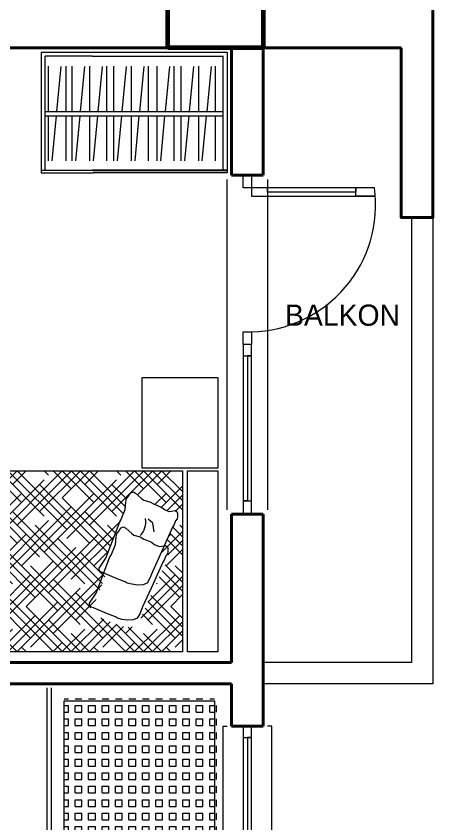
# Model space of a CAD drawing. Header units: millimetres. Extents: x 1393 to 3101, y -2944 to -480.
# Drawn here: x 2900.4 to 3097.1, y -2475.9 to -2094.8 of the extents above; entities that cross this region are included whole.
import ezdxf

# ---------------------------------------------------------------- set-up
doc = ezdxf.new("R2010")
doc.units = ezdxf.units.MM
for name, color, linetype, lineweight in [('DUVAR', 7, 'Continuous', 40), ('kolon', 1, 'Continuous', 40), ('MIMARI', 50, 'Continuous', 20), ('Pencere-kapı', 142, 'Continuous', 20), ('TEFRİŞ_İÇ', 224, 'Continuous', 13), ('yazı', 253, 'Continuous', 20)]:
    doc.layers.add(name, color=color, linetype=linetype, lineweight=lineweight)
doc.styles.get("Standard").update_dxf_attribs({"font": 'EtrFont'})

# ---------------------------------------------------------------- blocks, each defined once
blk = doc.blocks.new('sad54f')
at = {"layer": 'TEFRİŞ_İÇ'}
h = blk.add_hatch(dxfattribs=at)
h.set_pattern_fill('SQUARE', color=256, style=0, pattern_type=2)
h.set_pattern_definition([(0, (-44560196.99458691, -460869522.8421504), (0, 3.175), [3.175, -3.175]), (90, (-44560196.99458691, -460869522.8421504), (-3.175, 2e-16), [3.175, -3.175])])
h.paths.add_polyline_path([(2923.053170734632, -2546.821931040606), (2984.053170739056, -2546.821931040606), (2984.053170838009, -2496.821931040605), (2994.053170730906, -2496.821931040606), (2994.053170730906, -2417.821930850615), (2923.053170728811, -2417.821930850616)])
at = {"layer": 'TEFRİŞ_İÇ', "linetype": 'Continuous'}
for p, q in [((2915.053171, -2552.821931), (2915.053171, -2411.821931)), ((2917.053171, -2552.821931), (2917.053171, -2411.821931))]:
    blk.add_line(p, q, dxfattribs=at)
blk = doc.blocks.new('asdf')
at = {"layer": 'Pencere-kapı', "linetype": 'Continuous', "flags": 128}
for points in [[(3000.05317, -2489.821931), (2998.05317, -2489.821931), (2998.05317, -2429.821931), (3000.05317, -2429.821931)], [(3007.553171, -2429.821931), (3007.553171, -2489.821931), (3011.553171, -2489.821931), (3011.553171, -2429.821931), (3007.553171, -2429.821931), (3007.553171, -2435.111393), (3011.553171, -2435.111393), (3009.553171, -2435.111393), (3009.553171, -2483.57934), (3007.553171, -2483.57934), (3011.553171, -2483.57934)], [(3019.053171, -2489.821931), (3021.053171, -2489.821931), (3021.053171, -2429.821931), (3019.053171, -2429.821931)]]:
    blk.add_lwpolyline(points, dxfattribs=at)
blk = doc.blocks.new('dfdsfds')
at = {"layer": 'DUVAR', "color": 5}
blk.add_line((3002.053171, -2329.821931), (3017.053171, -2329.821931), dxfattribs=at)
at = {"layer": 'Pencere-kapı', "linetype": 'Continuous', "flags": 128}
for points in [[(3000.053171, -2327.821931), (3000.053171, -2171.821931)], [(3011.553171, -2169.821931), (3011.553171, -2175.821931), (3007.553171, -2175.821931), (3007.553171, -2169.821931), (3011.553171, -2169.821931)], [(3019.053171, -2171.821931), (3019.053173, -2327.821931)], [(3069.553171, -2175.821931), (3011.553171, -2175.821931), (3011.553171, -2179.821931), (3069.450539, -2179.821931), (3060.687849, -2179.821931), (3060.687849, -2175.821931), (3060.687849, -2177.821931), (3019.055098, -2177.821931), (3019.055098, -2175.821931), (3019.055098, -2179.821931)], [(3011.553171, -2243.821931), (3011.553171, -2249.821931), (3007.553171, -2249.821931), (3007.553171, -2243.821931), (3011.553171, -2243.821931)], [(3007.553171, -2249.821931), (3007.553171, -2329.821931), (3011.553171, -2329.821931), (3011.553171, -2249.821931), (3007.553171, -2249.821931), (3007.553171, -2255.111393), (3011.553171, -2255.111393), (3009.553171, -2255.111393), (3009.553171, -2323.57934), (3007.553171, -2323.57934), (3011.553171, -2323.57934)]]:
    blk.add_lwpolyline(points, dxfattribs=at)
at = {"layer": 'Pencere-kapı', "linetype": 'Continuous'}
blk.add_arc((3009.986408, -2183.75028), 60.09207885873343, 271.494025, 7.58152, dxfattribs=at)
blk = doc.blocks.new('YATAK_90')
at = {"layer": 'TEFRİŞ_İÇ'}
h = blk.add_hatch(dxfattribs=at)
h.set_pattern_fill('HOUND', color=51, scale=0.02, angle=315, style=0, pattern_type=2)
h.set_pattern_definition([(45, (-337.6106648178313, -68.08770776317965), (0.1122532015133644, 0.0673519209080187), [0.5079999999999999, -0.2539999999999999]), (315, (-337.6106648178313, -68.08770776317965), (-0.1122532015133644, 0.0673519209080186), [0.5079999999999999, -0.2539999999999999])])
h.paths.add_polyline_path([(0.3569241059012711, 0.4235904151573777), (0.3569241059012711, -0.4764095842838287), (-1.293075894471258, -0.4764095842838287), (-1.312630202601287, -0.4748706268582211), (-1.331703018768126, -0.4702916488207231), (-1.349824706938701, -0.4627853998073748), (-1.366549051007817, -0.4525367085806972), (-1.381464242119576, -0.4397979319321472), (-1.394203018768126, -0.4248827408203879), (-1.404451709994804, -0.4081583967512721), (-1.411957959008152, -0.3900367085806972), (-1.41653693704565, -0.3709638924138576), (-1.418075894471258, -0.3514095842838287), (-1.418075894471258, 0.2985904151573777), (-1.41653693704565, 0.3181447232874066), (-1.411957959008152, 0.3372175394542462), (-1.404451709994804, 0.3553392276248211), (-1.394203018768126, 0.3720635716939369), (-1.381464242119576, 0.3869787628056962), (-1.366549051007817, 0.3997175394542462), (-1.349824706938701, 0.4099662306809237), (-1.331703018768126, 0.4174724796942719), (-1.312630202601287, 0.42205145773177), (-1.293075894471258, 0.4235904151573777)])
h.paths.add_polyline_path([(-0.0571036390028894, -0.0605627810582519), (-0.0560872419737279, -0.0700052343308926), (-0.0525897494517267, -0.0770056210458279), (-0.036950767505914, -0.0831972546875477), (-0.0226314249448478, -0.0895193573087454), (-0.0723909237422049, -0.2195450700819492), (-0.105436893645674, -0.2687629833817482), (-0.1044204966165125, -0.2782054375857115), (-0.1009230040945113, -0.2852058243006468), (-0.0852840221486986, -0.2913974579423666), (-0.0154126682318747, -0.322246209718287), (0.0236329552717507, -0.3366423957049847), (0.0339082642458379, -0.3428121460601687), (0.0565137076191604, -0.3489818964153528), (0.0852842186577618, -0.3530952660366893), (0.111999707762152, -0.3510385807603598), (0.1325501292012632, -0.3428121460601687), (0.1469354829750955, -0.3181331446394324), (0.1592656173743308, -0.2872840883210301), (0.2106415727175772, -0.1721149077638984), (0.2599625051952899, -0.0651721619069576), (0.266127769369632, -0.0548890419304371), (0.2743478589691222, -0.0343231055885553), (0.2825679485686123, -0.0240402901545167), (0.2846229714341462, -0.0137571701779962), (0.2846229714341462, -0.0034743538126349), (0.2846229714341462, 0.0047520818188787), (0.2821239759214222, 0.0096711656078696), (0.2794444006867707, 0.0133401919156313), (0.2722928361035883, 0.0170915825292468), (0.2537974375300109, 0.0150352017953992), (0.2492458918131888, 0.0142759969457984), (0.2589748273603618, 0.0360852954909205), (0.3082957598380744, 0.1430280413478613), (0.3144610240124166, 0.1533111613243818), (0.3226811136119068, 0.1738770976662636), (0.3309012032113969, 0.1841599131003022), (0.3329562260769308, 0.1944430330768228), (0.3329562260769308, 0.204725849442184), (0.3329562260769308, 0.212952284142375), (0.3304572305642068, 0.2178713688626885), (0.3277776562608778, 0.2215403951704502), (0.3206260916776955, 0.2252917848527431), (0.3021306921727955, 0.2232354041188955), (0.2898005577735603, 0.2211787197738886), (0.2671951134689152, 0.2314615361392498), (0.2507547377608716, 0.2417446561157703), (0.2322593382559717, 0.2499710908159614), (0.2137639396823943, 0.2581972219049931), (0.1952687376178801, 0.2684803418815136), (0.1644430072046816, 0.2767067775130272), (0.1541678947396576, 0.2849332122132182), (0.123342361766845, 0.311668898910284), (0.1130670527927577, 0.3178386492654681), (0.0986816990189254, 0.3137252796441317), (0.0925166313536465, 0.3013857789337635), (0.0842965417541564, 0.2911029625684023), (0.0781314740888774, 0.2828765278682113), (0.0781314740888774, 0.2767067775130272), (0.0760140945203602, 0.267288638278842), (0.0719131617806852, 0.2302048411220312), (0.0514157884754241, 0.1779901627451181), (0.0452507217414677, 0.1697637280449271), (-0.0240576690994203, -0.0113448668271303)])
at = {"layer": 'TEFRİŞ_İÇ', "linetype": 'Continuous'}
for p, q in [((0.156924, 0.88618), (0.531924, 0.88618)), ((0.156924, 0.43618), (0.156924, 0.88618)), ((0.531924, 0.88618), (0.531924, 0.43618)), ((0.531924, 0.43618), (0.156924, 0.43618)), ((0.210166, 0.162817), (0.187085, 0.182065)), ((0.216321, 0.1197), (0.210166, 0.162817))]:
    blk.add_line(p, q, dxfattribs=at)
at = {"layer": 'TEFRİŞ_İÇ', "linetype": 'Continuous', "flags": 128}
blk.add_lwpolyline([(-1.293076, 0.42359), (0.356924, 0.42359), (0.356924, -0.47641), (-1.293076, -0.47641, -0.414214), (-1.418076, -0.35141), (-1.418076, 0.29859, -0.414214)], format="xyb", close=True, dxfattribs=at)
for points in [[(0.531924, 0.42359), (0.531924, -0.47641), (0.381924, -0.47641), (0.381924, 0.42359)], [(0.078131, 0.282877), (0.084297, 0.291103), (0.092517, 0.301386), (0.098682, 0.313725), (0.113067, 0.317839), (0.123342, 0.311669), (0.154168, 0.284933), (0.164443, 0.276707), (0.195269, 0.26848), (0.213764, 0.258197), (0.232259, 0.249971), (0.250755, 0.241745), (0.267195, 0.231462), (0.289801, 0.221179), (0.302131, 0.223235), (0.320626, 0.225292), (0.327778, 0.22154), (0.330457, 0.217871), (0.332956, 0.212952), (0.332956, 0.204726), (0.332956, 0.194443), (0.330901, 0.18416), (0.322681, 0.173877), (0.314461, 0.153311), (0.308296, 0.143028), (0.258975, 0.036085), (0.207599, -0.079084), (0.195269, -0.109933), (0.180883, -0.134612), (0.160333, -0.142838), (0.133617, -0.144895), (0.104847, -0.140782), (0.082242, -0.134612), (0.071966, -0.128442), (0.032921, -0.114046), (-0.036951, -0.083197), (-0.05259, -0.077006), (-0.056087, -0.070005), (-0.057104, -0.060563), (-0.024058, -0.011345), (0.045251, 0.169764), (0.051416, 0.17799), (0.071913, 0.230205), (0.076014, 0.267289), (0.078131, 0.276707)], [(0.029798, 0.109), (0.035963, 0.117226), (0.044183, 0.127509), (0.050348, 0.139848), (0.064734, 0.143962), (0.075009, 0.137792), (0.105835, 0.111056), (0.11611, 0.10283), (0.146935, 0.094603), (0.165431, 0.08432), (0.183926, 0.076094), (0.202421, 0.067868), (0.218862, 0.057585), (0.241467, 0.047302), (0.253797, 0.049358), (0.272293, 0.051415), (0.279444, 0.047663), (0.282124, 0.043994), (0.284623, 0.039075), (0.284623, 0.030849), (0.284623, 0.020566), (0.282568, 0.010283), (0.274348, 0), (0.266128, -0.020566), (0.259963, -0.030849), (0.210642, -0.137792), (0.159266, -0.252961), (0.146935, -0.28381), (0.13255, -0.308489), (0.112, -0.316715), (0.085284, -0.318772), (0.056514, -0.314659), (0.033908, -0.308489), (0.023633, -0.302319), (-0.015413, -0.287923), (-0.085284, -0.257074), (-0.100923, -0.250883), (-0.10442, -0.243882), (-0.105437, -0.23444), (-0.072391, -0.185222), (-0.003083, -0.004113), (0.003083, 0.004113), (0.02358, 0.056328), (0.027681, 0.093412), (0.029798, 0.10283)]]:
    blk.add_lwpolyline(points, close=True, dxfattribs=at)
at = {"layer": 'TEFRİŞ_İÇ', "linetype": 'Continuous'}
blk.add_arc((0.074706, 0.170536), 0.1005200770595371, 316.576085, 9.344129, dxfattribs=at)
blk = doc.blocks.new('VVVV')
at = {"layer": 'TEFRİŞ_İÇ'}
for p, q in [((0.571137, 0.195119), (-0.306633, 0.195119)), ((-0.306633, 0.195119), (-0.306633, -0.360985)), ((0.571137, 0.195119), (0.571137, -0.360985)), ((0.329303, 0.176119), (-0.287633, 0.176119)), ((-0.287633, -0.360985), (-0.287633, 0.176119)), ((0.329303, 0.176119), (0.552137, 0.176119)), ((0.552137, -0.360985), (0.552137, 0.176119)), ((-0.250036, 0.129544), (-0.250036, -0.085485)), ((-0.230034, 0.128285), (-0.209347, -0.085485)), ((-0.170064, 0.129544), (-0.170064, -0.085485)), ((-0.147198, 0.128285), (-0.12651, -0.085485)), ((-0.087228, 0.129544), (-0.087228, -0.085485)), ((-0.053678, 0.129544), (-0.053678, -0.085485)), ((-0.033676, 0.128285), (-0.012989, -0.085485)), ((0.026294, 0.129544), (0.026294, -0.085485)), ((0.067465, 0.129544), (0.067465, -0.085485)), ((0.087466, 0.128285), (0.108153, -0.085485)), ((0.147436, 0.129544), (0.147436, -0.085485)), ((0.170303, 0.128285), (0.19099, -0.085485)), ((0.230273, 0.129544), (0.230273, -0.085485)), ((0.263823, 0.129544), (0.263823, -0.085485)), ((0.283824, 0.128285), (0.304512, -0.085485)), ((0.343794, 0.129544), (0.343794, -0.085485)), ((0.366661, 0.128285), (0.387348, -0.085485)), ((0.426631, 0.129544), (0.426631, -0.085485)), ((0.455581, 0.129544), (0.455581, -0.085485)), ((0.478448, 0.128285), (0.499135, -0.085485)), ((0.538418, 0.129544), (0.538418, -0.085485)), ((0.552137, -0.085485), (-0.287633, -0.085485)), ((0.552137, -0.104485), (-0.287633, -0.104485)), ((-0.250036, -0.104485), (-0.250036, -0.31722)), ((-0.207374, -0.104485), (-0.187251, -0.31722)), ((-0.170064, -0.104485), (-0.170064, -0.31722)), ((-0.124537, -0.104485), (-0.104414, -0.31722)), ((-0.087228, -0.104485), (-0.087228, -0.31722)), ((-0.053678, -0.104485), (-0.053678, -0.31722)), ((-0.011016, -0.104485), (0.009107, -0.31722)), ((0.026294, -0.104485), (0.026294, -0.31722)), ((0.067465, -0.104485), (0.067465, -0.31722)), ((0.110127, -0.104485), (0.13025, -0.31722)), ((0.147436, -0.104485), (0.147436, -0.31722)), ((0.192964, -0.104485), (0.213087, -0.31722)), ((0.230273, -0.104485), (0.230273, -0.31722)), ((0.263823, -0.104485), (0.263823, -0.31722)), ((0.306485, -0.104485), (0.326608, -0.31722)), ((0.343794, -0.104485), (0.343794, -0.31722)), ((0.389322, -0.104485), (0.409445, -0.31722)), ((0.426631, -0.104485), (0.426631, -0.31722)), ((0.45535, -0.104485), (0.45535, -0.31722)), ((0.501109, -0.104485), (0.521232, -0.31722)), ((0.538418, -0.104485), (0.538418, -0.31722)), ((-0.306633, -0.360985), (0.329303, -0.360985)), ((-0.306633, -0.363702), (-0.306633, -0.374881)), ((0.32668, -0.363702), (-0.306633, -0.363702)), ((-0.306633, -0.374881), (0.32668, -0.374881)), ((0.32668, -0.363702), (0.571137, -0.363702)), ((0.571137, -0.374881), (0.32668, -0.374881)), ((0.571137, -0.360985), (0.329303, -0.360985)), ((0.571137, -0.363702), (0.571137, -0.374881))]:
    blk.add_line(p, q, dxfattribs=at)

msp = doc.modelspace()

# ---------------------------------------------------------------- linework, layer by layer
at = {"layer": 'DUVAR', "color": 5}
for p, q in [((3002.053171, -2169.821931), (3002.053171, -2109.821931)), ((3017.053171, -2169.821931), (3017.053171, -2109.821931)), ((3002.053171, -2169.821931), (3017.053171, -2169.821931)), ((3002.053171, -2399.821931), (3002.053171, -2329.821931)), ((3017.053171, -2429.821931), (3017.053171, -2329.821931)), ((2737.053171, -2399.821931), (3002.053171, -2399.821931)), ((2767.053171, -2409.821931), (3002.053171, -2409.821931)), ((3002.053171, -2429.821931), (3002.053171, -2409.821931))]:
    msp.add_line(p, q, dxfattribs=at)
at = {"layer": 'DUVAR', "color": 5, "flags": 128}
for points in [[(3097.053171, -2109.821931), (3097.053171, -2009.821931), (3082.053171, -2009.821931), (3082.053171, -2089.821931)], [(3097.053171, -2109.821931), (3097.053171, -2089.821931)], [(2972.05317, -2109.821931), (2632.053171, -2109.821931)], [(3017.053171, -2109.821931), (3082.053171, -2109.821931)], [(3097.053171, -2109.821931), (3097.053171, -2189.821931), (3082.053171, -2189.821931), (3082.053171, -2109.821931)], [(3017.053171, -2429.821931), (3002.053171, -2429.821931)]]:
    msp.add_lwpolyline(points, dxfattribs=at)
at = {"layer": 'kolon', "lineweight": 60, "flags": 128}
msp.add_lwpolyline([(2972.05317, -2109.821931), (2972.05317, -2064.821931), (3017.05317, -2064.821931), (3017.05317, -2109.821931), (2972.05317, -2109.821931)], dxfattribs=at)
at = {"layer": 'MIMARI', "flags": 128}
for points in [[(3097.053171, -2189.821931), (3097.053171, -2409.821931), (3017.053171, -2409.821931)], [(3087.053171, -2189.821931), (3087.053171, -2399.821931), (3017.053171, -2399.821931)]]:
    msp.add_lwpolyline(points, dxfattribs=at)
at = {"layer": 'TEFRİŞ_İÇ', "flags": 128}
msp.add_lwpolyline([(2984.053171, -2546.821931), (2923.053171, -2546.821931), (2923.053171, -2417.821931), (2994.053171, -2417.821931), (2994.053171, -2496.821931), (2984.053171, -2496.821931)], close=True, dxfattribs=at)

# ---------------------------------------------------------------- block references
for name in ['dfdsfds', 'sad54f', 'asdf']:
    msp.add_blockref(name, (0, 0))
at = {"layer": 'TEFRİŞ_İÇ', "color": 2, "xscale": -100, "yscale": 100, "zscale": 100}
msp.add_blockref('VVVV', (2969.389919, -2131.33381), dxfattribs=at)
at = {"layer": 'TEFRİŞ_İÇ', "linetype": 'ByBlock', "xscale": 95, "yscale": 95, "zscale": 95}
msp.add_blockref('YATAK_90', (2944.98208, -2349.534125), dxfattribs=at)

# ---------------------------------------------------------------- texts
at = {"layer": 'yazı', "color": 1}
msp.add_text('BALKON', height=10, rotation=360, dxfattribs=at).set_placement((3027.307065, -2240.910597))

doc.saveas('drawing.dxf')
